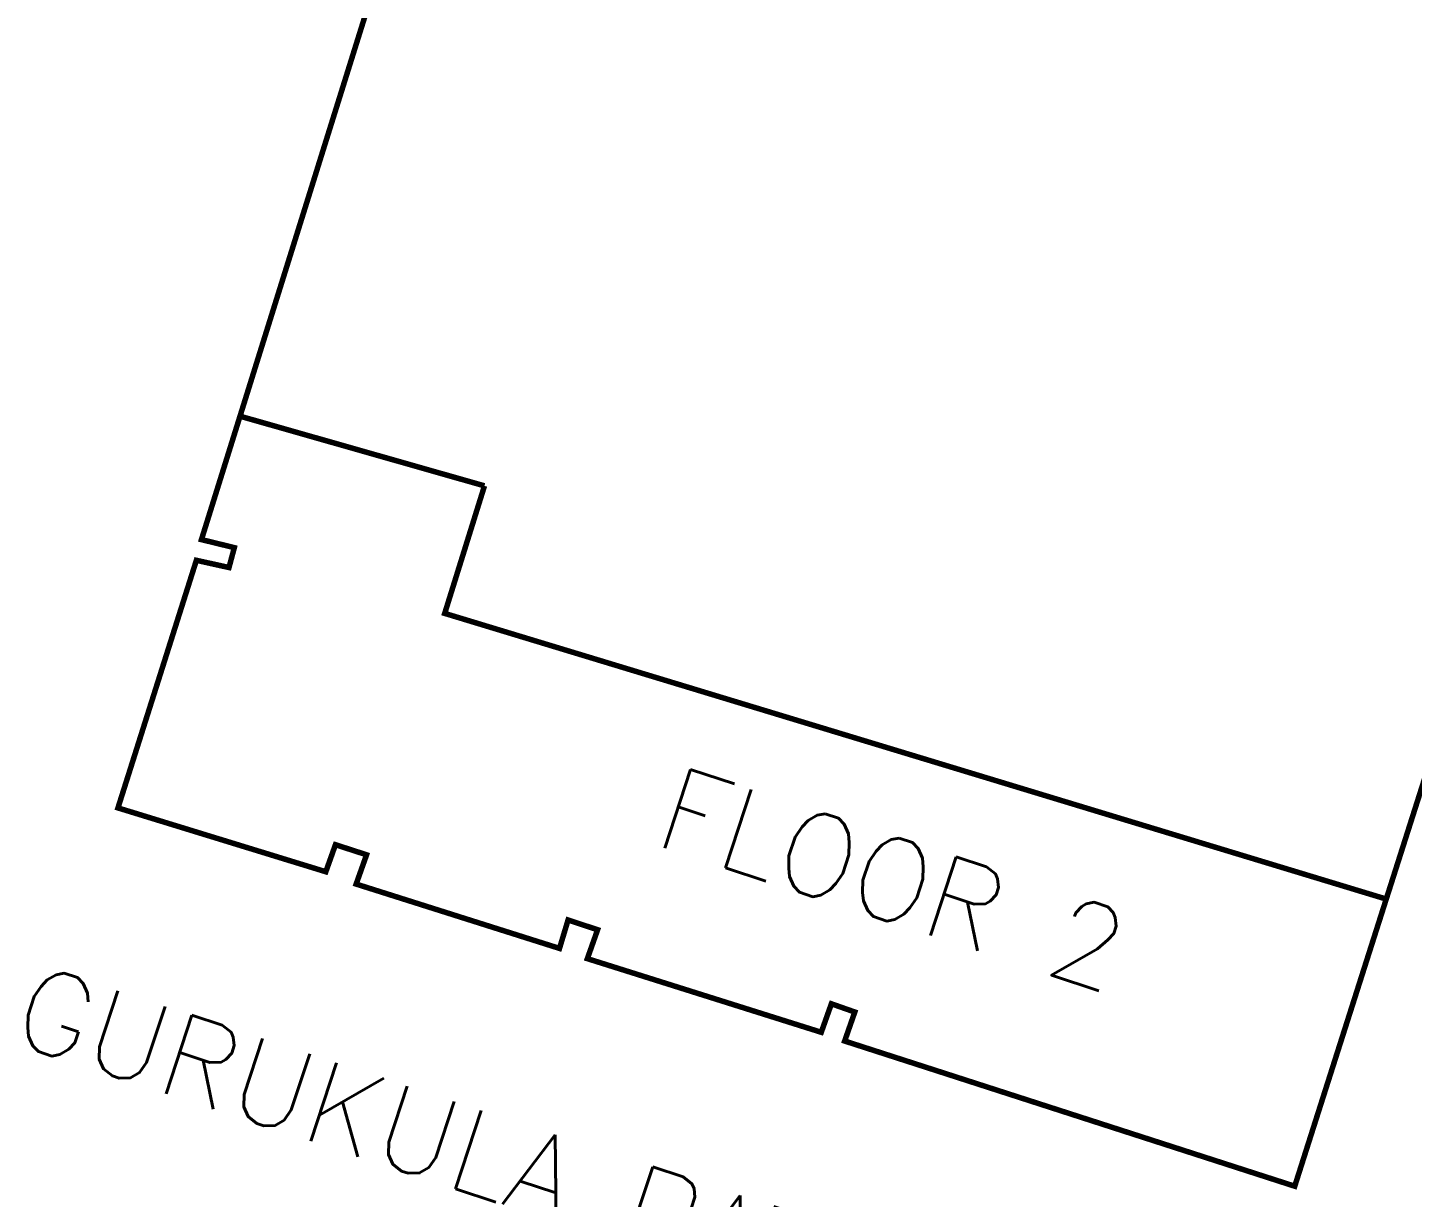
# Model space of a CAD drawing. Header units: inches. Extents: x 350994 to 353538, y 1581369 to 1583842.
# Drawn here: x 351289.7 to 351314.84, y 1582961.67 to 1582982.9 of the extents above; entities that cross this region are included whole.
import ezdxf
from ezdxf.enums import TextEntityAlignment as Align

# ---------------------------------------------------------------- set-up
doc = ezdxf.new("R2010")
doc.units = ezdxf.units.IN
doc.header["$MEASUREMENT"] = 0
doc.linetypes.add('1', pattern=[0])
doc.layers.add('BOUNDARY', color=5, linetype='Continuous')
doc.layers.add('BULDING', color=5, linetype='1')
doc.styles.add('ROMANS', font='ROMANS.shx')

msp = doc.modelspace()

# ---------------------------------------------------------------- linework, layer by layer
at = {"layer": 'BOUNDARY', "lineweight": 5, "const_width": 0.1, "elevation": 111.445}
for points in [[(351299.354, 1582994.425), (351292.851, 1582973.608), (351293.448, 1582973.462), (351293.351, 1582973.101), (351292.759, 1582973.232), (351291.335, 1582968.736), (351295.109, 1582967.577), (351295.284, 1582968.068), (351295.849, 1582967.885), (351295.66, 1582967.353), (351299.352, 1582966.185), (351299.508, 1582966.701), (351300.044, 1582966.524), (351299.858, 1582965.999), (351304.105, 1582964.662), (351304.289, 1582965.179), (351304.714, 1582965.03), (351304.53, 1582964.503), (351312.702, 1582961.867), (351320.858, 1582987.46)], [(351297.99, 1582974.584), (351293.551, 1582975.849)], [(351314.363, 1582967.081), (351297.268, 1582972.268), (351297.99, 1582974.584)]]:
    msp.add_lwpolyline(points, dxfattribs=at)

# ---------------------------------------------------------------- texts
at = {"layer": 'BULDING', "color": 0, "linetype": 'Continuous', "lineweight": 9, "style": 'ROMANS'}
for s, p in [('FLOOR 2', (351305.407, 1582967.435)), ('GURUKULA PATASALA ', (351300.017, 1582961.769))]:
    msp.add_text(s, height=1.5, rotation=341.7957, dxfattribs=at).set_placement(p, align=Align.MIDDLE_CENTER)

doc.saveas('drawing.dxf')
